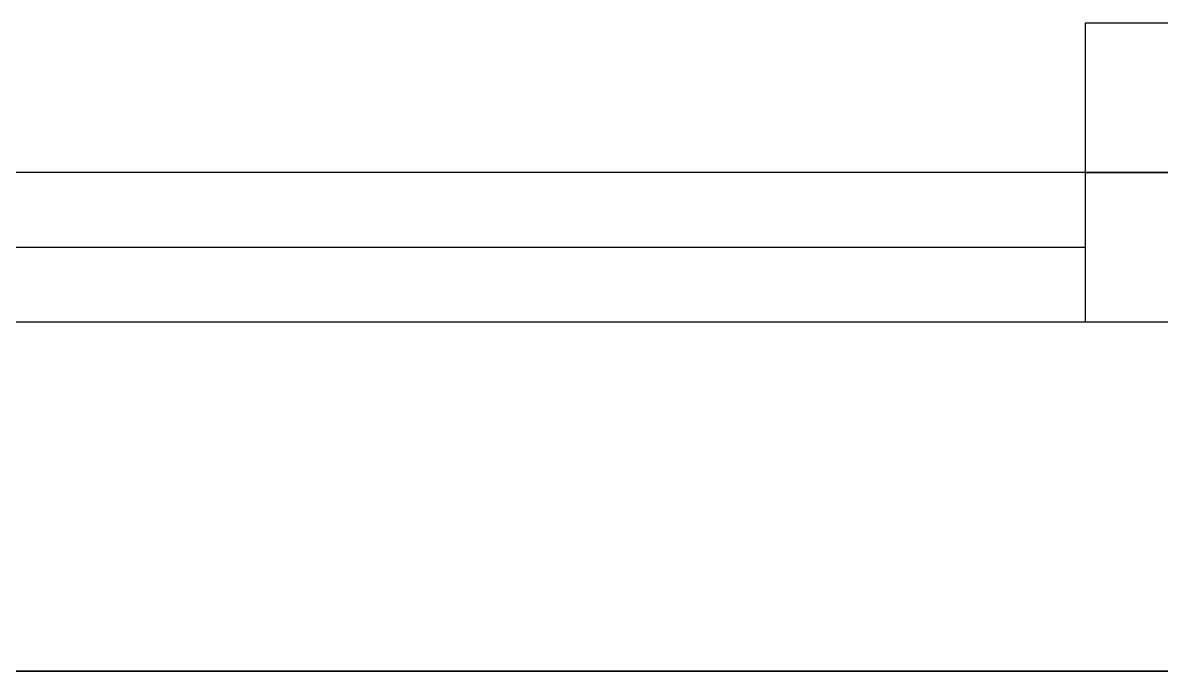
# Model space of a CAD drawing. Header units: millimetres. Extents: x -41292 to 298682, y -22072 to 33155.
# Drawn here: x 27246.6 to 27474.8, y 1260.6 to 1390.6 of the extents above; entities that cross this region are included whole.
import ezdxf

# ---------------------------------------------------------------- set-up
doc = ezdxf.new("R2010")
doc.units = ezdxf.units.MM
doc.layers.add('창호', color=4, linetype='Continuous')
doc.layers.add('틀', color=8, linetype='Continuous')

# ---------------------------------------------------------------- blocks, each defined once
blk = doc.blocks.new('AHSISHEUD')
blk.add_line((26672.05, 18908.67), (29562.05, 18908.67))

msp = doc.modelspace()

# ---------------------------------------------------------------- linework, layer by layer
at = {"layer": '창호'}
for p, q in [((27459.67, 1360.58), (26134.67, 1360.58)), ((27459.67, 1330.58), (26134.67, 1330.58))]:
    msp.add_line(p, q, dxfattribs=at)
at = {"layer": '틀'}
for p, q in [((26134.67, 1345.58), (27459.67, 1345.58)), ((28934.67, 1260.58), (26044.67, 1260.58))]:
    msp.add_line(p, q, dxfattribs=at)
for points in [[(27459.67, 1360.58), (27459.67, 1390.58), (27519.67, 1390.58), (27519.67, 1360.58)], [(27459.67, 1330.58), (27459.67, 1360.58), (27519.67, 1360.58), (27519.67, 1330.58)]]:
    msp.add_lwpolyline(points, close=True, dxfattribs=at)

# ---------------------------------------------------------------- block references
msp.add_blockref('AHSISHEUD', (-627.37, -17648.09))

doc.saveas('drawing.dxf')
